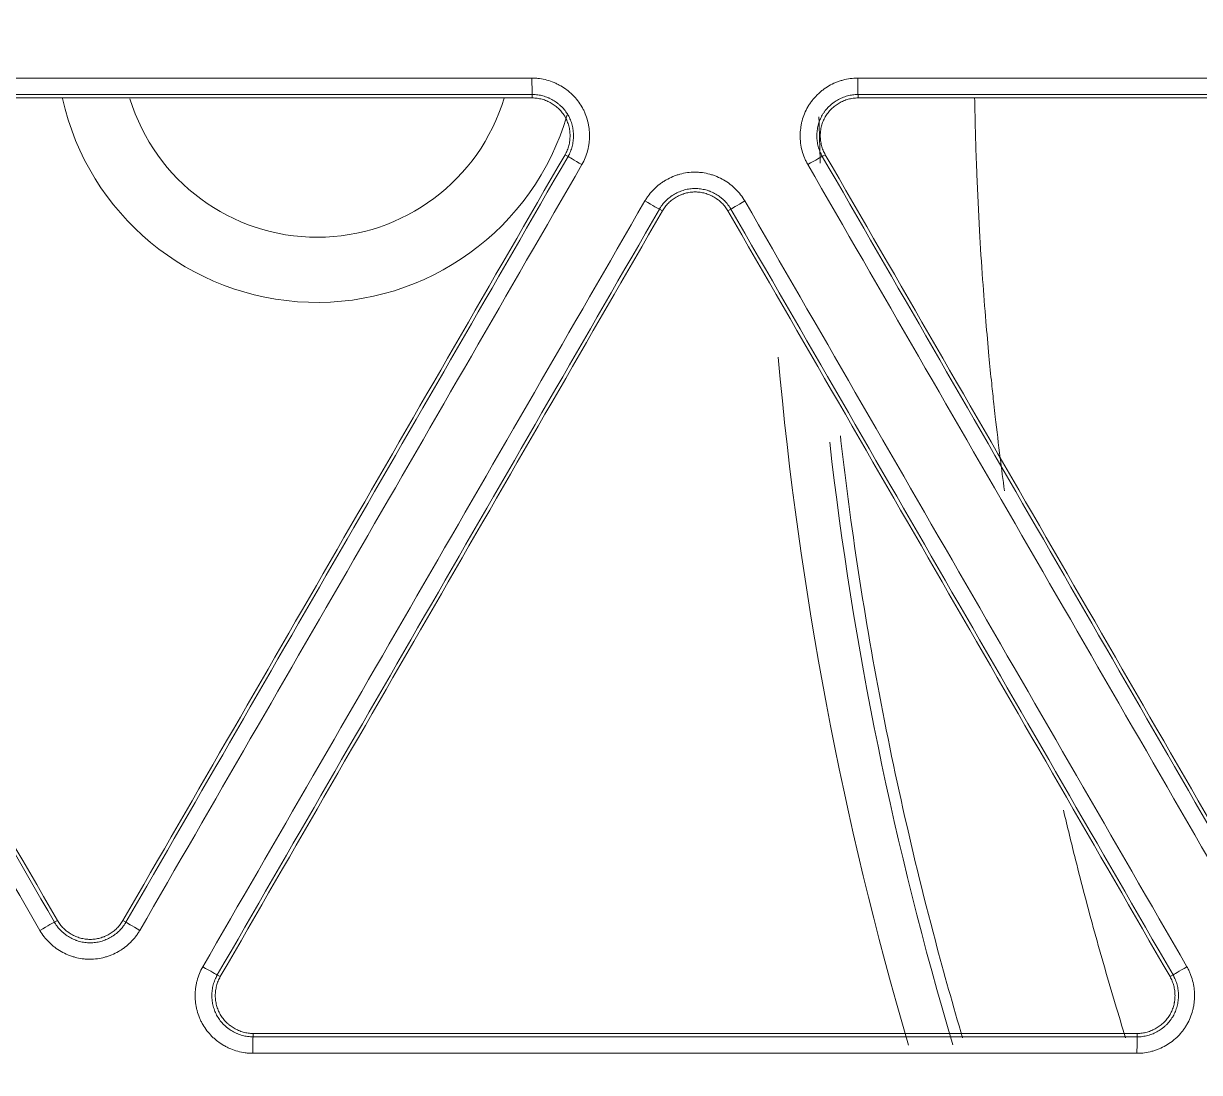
# Model space of a CAD drawing. Header units: inches. Extents: x 405346 to 489838, y -25612 to 14934.
# Drawn here: x 462670.31 to 462704.33, y 4291.61 to 4321.95 of the extents above; entities that cross this region are included whole.
import ezdxf

# ---------------------------------------------------------------- set-up
doc = ezdxf.new("R2010")
doc.units = ezdxf.units.IN
doc.header["$LTSCALE"] = 200
doc.header["$MEASUREMENT"] = 0
doc.layers.add('SS-EQ', color=2, linetype='Continuous', lineweight=20)

# ---------------------------------------------------------------- blocks, each defined once
blk = doc.blocks.new('4way무풍')
at = {"layer": 'SS-EQ'}
for p, q in [((-109.701, -1.626), (-109.701, -1.526)), ((-100.279, -1.526), (-100.279, -1.626)), ((-108.667, -3.317), (-108.754, -3.267)), ((-101.227, -3.267), (-101.313, -3.317)), ((-105.938, -4.893), (-106.024, -4.843)), ((-103.956, -4.843), (-104.043, -4.893)), ((-123.522, -25.465), (-123.436, -25.416)), ((-121.541, -25.416), (-121.454, -25.466)), ((-118.812, -26.991), (-118.725, -27.041)), ((-91.255, -27.041), (-91.168, -26.991)), ((-117.778, -28.683), (-117.778, -28.783)), ((-92.203, -28.783), (-92.203, -28.683))]:
    blk.add_line(p, q, dxfattribs=at)
for centre, radius, start, end in [((-115.929, 0), 7.54, 192.5662, 343.6987), ((-115.929, 0), 5.655, 196.9763, 343.2656), ((0, 0), 102.993, 185.08245, 196.36758), ((0, 0), 101.761, 186.53625, 196.56562)]:
    blk.add_arc(centre, radius, start, end, dxfattribs=at)
for centre, major_axis, ratio, start_param, end_param in [((-109.701, -1.052), (0, 0.474), 0.020356, 1.570923, 3.106698), ((-100.279, -1.052), (0, -0.474), 0.018355, 4.712513, 6.248273), ((-108.257, -3.554), (-0.41, 0.237), 0.010378, 0.034908, 1.553646), ((-101.723, -3.554), (0.41, 0.237), 0.008957, 0.034908, 1.587165), ((-106.434, -4.606), (-0.41, 0.237), 0.010293, 1.554051, 3.106684), ((-103.546, -4.606), (0.41, 0.237), 0.009042, 1.587555, 3.106685), ((-123.933, -25.702), (0.41, 0.237), 0.00928, 0.034908, 1.592299), ((-121.044, -25.702), (-0.41, 0.237), 0.013719, 0.03491, 1.552603), ((-119.222, -26.754), (0.41, -0.237), 0.013637, 4.694647, 6.248275), ((-90.758, -26.754), (0.41, 0.237), 0.005043, 1.586539, 3.106686), ((-117.777, -29.256), (0, 0.474), 0.021805, 0.034871, 1.57405), ((-92.203, -29.256), (0, 0.474), 0.016394, 0.034867, 1.574608)]:
    blk.add_ellipse(centre, major_axis=major_axis, ratio=ratio, start_param=start_param, end_param=end_param, dxfattribs=at)
for points, knots in [([(-346.359, 0), (-346.359, 27.812), (-346.359, 55.623), (-346.359, 97.341), (-346.359, 111.247), (-346.359, 139.059), (-346.359, 152.964), (-346.359, 180.776), (-346.359, 194.682), (-346.359, 222.494), (-346.359, 236.4), (-346.358, 257.259), (-346.358, 264.212), (-346.359, 272.903), (-346.359, 274.641), (-346.359, 277.248), (-346.359, 278.117), (-346.358, 279.856), (-346.358, 280.725), (-346.358, 282.028), (-346.358, 282.463), (-346.358, 283.332), (-346.359, 283.767), (-346.359, 284.419), (-346.359, 284.636), (-346.359, 285.07), (-346.358, 285.288), (-346.355, 285.722), (-346.353, 285.939), (-346.345, 286.374), (-346.34, 286.591), (-346.322, 287.243), (-346.305, 287.677), (-346.262, 288.546), (-346.235, 288.98), (-346.174, 289.848), (-346.138, 290.283), (-346.078, 290.934), (-346.057, 291.151), (-346.012, 291.584), (-345.894, 292.666), (-345.748, 293.74), (-345.479, 295.449), (-345.327, 296.299), (-344.817, 298.834), (-344.407, 300.504), (-343.687, 302.982), (-343.172, 304.624), (-342.294, 307.059), (-341.638, 308.662), (-341.119, 309.858), (-340.941, 310.255), (-340.713, 310.75), (-340.668, 310.849), (-340.576, 311.047), (-340.437, 311.342), (-339.919, 312.422), (-339.029, 314.158), (-338.177, 315.659), (-336.854, 317.88), (-335.912, 319.32), (-334.41, 321.417), (-333.378, 322.795), (-331.741, 324.8), (-330.589, 326.095), (-329.702, 327.05), (-329.403, 327.366), (-329.023, 327.757), (-328.947, 327.835), (-328.795, 327.991), (-328.566, 328.224), (-327.719, 329.07), (-326.303, 330.411), (-324.35, 332.11), (-322.332, 333.721), (-320.944, 334.737), (-319.535, 335.723), (-318.819, 336.202), (-317.367, 337.129), (-315.893, 338.027), (-314.376, 338.866), (-313.222, 339.472), (-312.835, 339.671), (-312.249, 339.962), (-312.054, 340.059), (-311.662, 340.249), (-309.896, 341.094), (-308.103, 341.848), (-305.68, 342.749), (-304.055, 343.315), (-302.408, 343.812), (-299.923, 344.505), (-298.245, 344.898), (-295.697, 345.381), (-294.842, 345.525), (-293.766, 345.682), (-293.551, 345.712), (-293.119, 345.77), (-292.903, 345.798), (-292.254, 345.879), (-291.821, 345.928), (-290.523, 346.062), (-289.657, 346.132), (-288.357, 346.21), (-287.924, 346.231), (-287.057, 346.265), (-286.624, 346.277), (-285.974, 346.288), (-285.757, 346.29), (-285.323, 346.293), (-285.107, 346.293), (-284.673, 346.294), (-284.456, 346.293), (-284.023, 346.293), (-283.806, 346.293), (-283.155, 346.292), (-282.722, 346.292), (-281.855, 346.292), (-281.421, 346.292), (-280.12, 346.293), (-279.253, 346.293), (-277.519, 346.294), (-276.652, 346.294), (-274.05, 346.294), (-272.316, 346.294), (-267.113, 346.293), (-263.645, 346.293), (-256.707, 346.293), (-253.239, 346.293), (-242.833, 346.293), (-235.896, 346.294), (-222.022, 346.294), (-215.084, 346.294), (-194.273, 346.294), (-180.398, 346.294), (-152.65, 346.294), (-138.775, 346.294), (-111.027, 346.294), (-97.152, 346.294), (-69.403, 346.294), (-55.529, 346.294), (-34.718, 346.294), (-27.78, 346.294), (-13.906, 346.294), (-6.969, 346.294), (-0.032, 346.294)], [0, 0, 0, 0, 0.125, 0.125, 0.1875, 0.1875, 0.25, 0.25, 0.3125, 0.3125, 0.375, 0.375, 0.40625, 0.40625, 0.414063, 0.414063, 0.417969, 0.417969, 0.421875, 0.421875, 0.423828, 0.423828, 0.425781, 0.425781, 0.426758, 0.426758, 0.427734, 0.427734, 0.428711, 0.428711, 0.429688, 0.429688, 0.431641, 0.431641, 0.433594, 0.433594, 0.435547, 0.435547, 0.436523, 0.436523, 0.4375, 0.441406, 0.441406, 0.445313, 0.445313, 0.453125, 0.453125, 0.457031, 0.460938, 0.464844, 0.464844, 0.466797, 0.466797, 0.467285, 0.467285, 0.467773, 0.46875, 0.472656, 0.476563, 0.476563, 0.484375, 0.484375, 0.488281, 0.492188, 0.496094, 0.496094, 0.498047, 0.498047, 0.498535, 0.498535, 0.499023, 0.5, 0.503906, 0.507813, 0.511719, 0.515625, 0.515625, 0.519531, 0.519531, 0.523438, 0.527344, 0.527344, 0.529297, 0.529297, 0.530273, 0.530273, 0.53125, 0.539063, 0.539063, 0.542969, 0.546875, 0.546875, 0.554688, 0.554688, 0.558594, 0.558594, 0.55957, 0.55957, 0.560547, 0.560547, 0.5625, 0.5625, 0.566406, 0.566406, 0.568359, 0.568359, 0.570313, 0.570313, 0.571289, 0.571289, 0.572266, 0.572266, 0.573242, 0.573242, 0.574219, 0.574219, 0.576172, 0.576172, 0.578125, 0.578125, 0.582031, 0.582031, 0.585938, 0.585938, 0.59375, 0.59375, 0.609375, 0.609375, 0.625, 0.625, 0.65625, 0.65625, 0.6875, 0.6875, 0.75, 0.75, 0.8125, 0.8125, 0.875, 0.875, 0.9375, 0.9375, 0.96875, 0.96875, 1, 1, 1, 1]), ([(-0.032, 345.099), (-6.961, 345.099), (-13.891, 345.099), (-27.749, 345.099), (-34.679, 345.098), (-55.467, 345.098), (-69.326, 345.098), (-97.044, 345.097), (-110.903, 345.097), (-138.621, 345.096), (-152.479, 345.095), (-180.197, 345.093), (-194.056, 345.092), (-214.845, 345.089), (-221.774, 345.088), (-235.633, 345.086), (-242.562, 345.085), (-256.421, 345.082), (-263.351, 345.08), (-272.012, 345.079), (-273.745, 345.079), (-276.343, 345.078), (-277.21, 345.078), (-278.942, 345.077), (-279.808, 345.077), (-281.107, 345.076), (-281.54, 345.076), (-282.407, 345.076), (-282.84, 345.076), (-283.706, 345.075), (-284.139, 345.075), (-284.789, 345.074), (-285.005, 345.073), (-285.438, 345.071), (-285.655, 345.069), (-286.304, 345.059), (-286.737, 345.048), (-287.602, 345.017), (-288.034, 344.996), (-289.33, 344.921), (-290.194, 344.852), (-291.488, 344.721), (-291.92, 344.673), (-292.566, 344.593), (-292.782, 344.565), (-293.212, 344.507), (-294.286, 344.357), (-295.351, 344.179), (-297.891, 343.698), (-299.563, 343.307), (-302.038, 342.614), (-303.678, 342.117), (-305.297, 341.55), (-307.709, 340.648), (-309.296, 339.975), (-311.056, 339.137), (-311.349, 338.996), (-311.641, 338.852), (-311.836, 338.756), (-311.933, 338.707), (-312.418, 338.463), (-312.803, 338.264), (-313.95, 337.656), (-314.704, 337.235), (-316.19, 336.364), (-316.921, 335.913), (-318.363, 334.982), (-319.073, 334.501), (-320.472, 333.511), (-321.848, 332.49), (-323.849, 330.871), (-325.784, 329.163), (-327.03, 327.964), (-327.795, 327.195), (-327.947, 327.04), (-328.25, 326.729), (-328.401, 326.572), (-328.849, 326.101), (-329.144, 325.784), (-330.019, 324.826), (-331.153, 323.527), (-332.763, 321.515), (-333.776, 320.132), (-334.759, 318.728), (-335.235, 318.015), (-336.157, 316.57), (-336.603, 315.837), (-337.465, 314.349), (-338.296, 312.841), (-339.065, 311.29), (-339.481, 310.406), (-339.527, 310.307), (-339.618, 310.11), (-339.754, 309.814), (-340.065, 309.122), (-340.322, 308.526), (-340.821, 307.33), (-341.451, 305.726), (-342.288, 303.29), (-342.776, 301.647), (-343.454, 299.168), (-343.836, 297.496), (-344.302, 294.959), (-344.439, 294.108), (-344.619, 292.825), (-344.701, 292.181), (-344.786, 291.427), (-344.82, 291.103), (-344.842, 290.887), (-344.852, 290.779), (-344.946, 289.806), (-345.01, 288.941), (-345.078, 287.644), (-345.096, 287.211), (-345.116, 286.563), (-345.122, 286.346), (-345.13, 285.914), (-345.133, 285.698), (-345.138, 285.265), (-345.139, 285.049), (-345.14, 284.616), (-345.14, 284.4), (-345.141, 283.751), (-345.141, 283.319), (-345.141, 282.67), (-345.141, 282.453), (-345.141, 282.021), (-345.141, 281.805), (-345.142, 281.156), (-345.142, 280.723), (-345.142, 279.426), (-345.143, 278.561), (-345.144, 276.83), (-345.144, 275.965), (-345.145, 273.37), (-345.145, 271.64), (-345.146, 262.989), (-345.147, 256.068), (-345.152, 235.306), (-345.154, 221.464), (-345.157, 193.781), (-345.158, 179.94), (-345.16, 152.257), (-345.161, 138.415), (-345.162, 110.732), (-345.163, 69.207), (-345.164, 27.683), (-345.164, 0)], [0, 0, 0, 0, 0.03125, 0.03125, 0.0625, 0.0625, 0.125, 0.125, 0.1875, 0.1875, 0.25, 0.25, 0.3125, 0.3125, 0.34375, 0.34375, 0.375, 0.375, 0.40625, 0.40625, 0.414063, 0.414063, 0.417969, 0.417969, 0.421875, 0.421875, 0.423828, 0.423828, 0.425781, 0.425781, 0.427734, 0.427734, 0.428711, 0.428711, 0.429688, 0.429688, 0.431641, 0.431641, 0.433594, 0.433594, 0.4375, 0.4375, 0.439453, 0.439453, 0.44043, 0.44043, 0.441406, 0.445313, 0.445313, 0.453125, 0.453125, 0.457031, 0.460938, 0.460938, 0.46875, 0.46875, 0.469727, 0.470215, 0.470215, 0.470703, 0.470703, 0.472656, 0.472656, 0.476563, 0.476563, 0.480469, 0.480469, 0.484375, 0.484375, 0.488281, 0.492188, 0.496094, 0.5, 0.5, 0.500977, 0.500977, 0.501953, 0.501953, 0.503906, 0.503906, 0.507813, 0.511719, 0.515625, 0.515625, 0.519531, 0.519531, 0.523438, 0.523438, 0.527344, 0.53125, 0.53125, 0.531738, 0.531738, 0.532227, 0.533203, 0.535156, 0.535156, 0.539063, 0.542969, 0.546875, 0.546875, 0.554688, 0.554688, 0.558594, 0.558594, 0.560547, 0.561523, 0.562012, 0.562012, 0.5625, 0.5625, 0.566406, 0.566406, 0.568359, 0.568359, 0.569336, 0.569336, 0.570313, 0.570313, 0.571289, 0.571289, 0.572266, 0.572266, 0.574219, 0.574219, 0.575195, 0.575195, 0.576172, 0.576172, 0.578125, 0.578125, 0.582031, 0.582031, 0.585938, 0.585938, 0.59375, 0.59375, 0.625, 0.625, 0.6875, 0.6875, 0.75, 0.75, 0.8125, 0.8125, 0.875, 1, 1, 1, 1]), ([(-0.032, -346.294), (-6.969, -346.294), (-13.906, -346.294), (-27.78, -346.294), (-34.717, -346.294), (-55.528, -346.294), (-69.403, -346.294), (-97.151, -346.294), (-111.025, -346.294), (-138.774, -346.294), (-152.648, -346.294), (-180.396, -346.294), (-194.27, -346.294), (-215.082, -346.294), (-222.019, -346.294), (-235.893, -346.294), (-242.83, -346.294), (-253.236, -346.294), (-256.704, -346.293), (-263.641, -346.293), (-267.11, -346.294), (-272.313, -346.294), (-274.047, -346.294), (-276.648, -346.294), (-277.515, -346.294), (-279.25, -346.294), (-280.117, -346.293), (-281.418, -346.293), (-281.851, -346.293), (-282.718, -346.293), (-283.152, -346.293), (-283.802, -346.293), (-284.019, -346.294), (-284.453, -346.294), (-284.669, -346.294), (-285.103, -346.294), (-285.32, -346.293), (-285.753, -346.291), (-285.97, -346.288), (-286.62, -346.277), (-287.053, -346.265), (-287.92, -346.232), (-288.353, -346.21), (-289.653, -346.133), (-290.519, -346.062), (-291.817, -345.929), (-292.25, -345.88), (-292.899, -345.799), (-293.116, -345.771), (-293.548, -345.713), (-294.627, -345.561), (-295.697, -345.382), (-298.249, -344.898), (-299.929, -344.504), (-302.417, -343.81), (-304.065, -343.313), (-305.692, -342.746), (-308.116, -341.843), (-309.711, -341.172), (-311.481, -340.336), (-311.677, -340.242), (-312.069, -340.051), (-312.265, -339.955), (-312.85, -339.663), (-313.238, -339.464), (-314.393, -338.857), (-315.91, -338.018), (-317.384, -337.119), (-318.837, -336.19), (-319.553, -335.711), (-320.962, -334.724), (-322.351, -333.708), (-324.369, -332.095), (-326.323, -330.394), (-327.582, -329.2), (-328.355, -328.435), (-328.586, -328.204), (-328.815, -327.971), (-328.968, -327.815), (-329.044, -327.737), (-329.423, -327.345), (-329.723, -327.029), (-330.61, -326.073), (-331.762, -324.777), (-333.398, -322.77), (-334.43, -321.391), (-335.932, -319.291), (-336.873, -317.851), (-338.196, -315.627), (-339.047, -314.124), (-339.838, -312.58), (-340.313, -311.601), (-340.454, -311.306), (-340.593, -311.01), (-340.685, -310.813), (-340.731, -310.713), (-340.958, -310.218), (-341.135, -309.821), (-341.654, -308.624), (-342.309, -307.019), (-343.186, -304.583), (-343.7, -302.939), (-344.419, -300.46), (-344.828, -298.788), (-345.336, -296.251), (-345.487, -295.401), (-345.755, -293.691), (-345.871, -292.831), (-345.994, -291.749), (-346.017, -291.533), (-346.062, -291.099), (-346.083, -290.882), (-346.143, -290.23), (-346.178, -289.796), (-346.239, -288.927), (-346.265, -288.493), (-346.307, -287.624), (-346.324, -287.19), (-346.342, -286.538), (-346.347, -286.321), (-346.354, -285.886), (-346.356, -285.669), (-346.359, -285.235), (-346.359, -285.017), (-346.359, -284.583), (-346.359, -284.366), (-346.358, -283.714), (-346.358, -283.28), (-346.358, -282.411), (-346.358, -281.976), (-346.358, -280.673), (-346.358, -279.804), (-346.359, -278.066), (-346.359, -277.197), (-346.359, -274.59), (-346.359, -272.852), (-346.358, -264.163), (-346.358, -257.211), (-346.359, -236.356), (-346.359, -222.453), (-346.359, -194.646), (-346.359, -180.743), (-346.359, -152.936), (-346.359, -139.033), (-346.359, -111.226), (-346.359, -69.517), (-346.359, -27.807), (-346.359, 0)], [0, 0, 0, 0, 0.03125, 0.03125, 0.0625, 0.0625, 0.125, 0.125, 0.1875, 0.1875, 0.25, 0.25, 0.3125, 0.3125, 0.34375, 0.34375, 0.375, 0.375, 0.390625, 0.390625, 0.40625, 0.40625, 0.414063, 0.414063, 0.417969, 0.417969, 0.421875, 0.421875, 0.423828, 0.423828, 0.425781, 0.425781, 0.426758, 0.426758, 0.427734, 0.427734, 0.428711, 0.428711, 0.429688, 0.429688, 0.431641, 0.431641, 0.433594, 0.433594, 0.4375, 0.4375, 0.439453, 0.439453, 0.44043, 0.44043, 0.441406, 0.445313, 0.445313, 0.453125, 0.453125, 0.457031, 0.460938, 0.460938, 0.46875, 0.46875, 0.469727, 0.469727, 0.470703, 0.470703, 0.472656, 0.472656, 0.476563, 0.480469, 0.480469, 0.484375, 0.484375, 0.488281, 0.492188, 0.496094, 0.5, 0.5, 0.500977, 0.501465, 0.501465, 0.501953, 0.501953, 0.503906, 0.503906, 0.507813, 0.511719, 0.515625, 0.515625, 0.523438, 0.523438, 0.527344, 0.53125, 0.53125, 0.532227, 0.532715, 0.532715, 0.533203, 0.533203, 0.535156, 0.535156, 0.539063, 0.542969, 0.546875, 0.546875, 0.554688, 0.554688, 0.558594, 0.558594, 0.5625, 0.5625, 0.563477, 0.563477, 0.564453, 0.564453, 0.566406, 0.566406, 0.568359, 0.568359, 0.570313, 0.570313, 0.571289, 0.571289, 0.572266, 0.572266, 0.573242, 0.573242, 0.574219, 0.574219, 0.576172, 0.576172, 0.578125, 0.578125, 0.582031, 0.582031, 0.585938, 0.585938, 0.59375, 0.59375, 0.625, 0.625, 0.6875, 0.6875, 0.75, 0.75, 0.8125, 0.8125, 0.875, 1, 1, 1, 1]), ([(-345.164, 0), (-345.164, -27.72), (-345.163, -69.3), (-345.162, -110.879), (-345.161, -138.599), (-345.16, -152.459), (-345.158, -180.179), (-345.157, -194.038), (-345.154, -221.758), (-345.152, -235.618), (-345.147, -256.408), (-345.146, -263.338), (-345.145, -272), (-345.144, -273.733), (-345.144, -276.331), (-345.144, -277.198), (-345.143, -278.93), (-345.142, -279.796), (-345.142, -281.096), (-345.141, -281.529), (-345.141, -282.395), (-345.141, -282.828), (-345.141, -283.694), (-345.141, -284.128), (-345.14, -284.777), (-345.139, -284.994), (-345.136, -285.427), (-345.134, -285.643), (-345.124, -286.293), (-345.113, -286.726), (-345.08, -287.592), (-345.06, -288.025), (-345.009, -288.891), (-344.978, -289.324), (-344.926, -289.973), (-344.898, -290.298), (-344.868, -290.623), (-344.847, -290.839), (-344.836, -290.947), (-344.736, -291.92), (-344.629, -292.78), (-344.379, -294.49), (-344.236, -295.341), (-343.754, -297.876), (-343.361, -299.547), (-342.665, -302.025), (-342.166, -303.667), (-341.312, -306.101), (-340.67, -307.704), (-340.162, -308.899), (-339.901, -309.494), (-339.629, -310.087), (-339.446, -310.481), (-339.353, -310.678), (-338.885, -311.657), (-338.495, -312.43), (-337.684, -313.955), (-337.263, -314.706), (-336.391, -316.189), (-335.94, -316.919), (-335.007, -318.36), (-334.525, -319.069), (-333.532, -320.468), (-332.508, -321.846), (-330.881, -323.85), (-329.735, -325.144), (-328.853, -326.098), (-328.555, -326.413), (-328.177, -326.804), (-328.101, -326.882), (-327.949, -327.038), (-327.721, -327.27), (-327.491, -327.501), (-326.721, -328.264), (-325.466, -329.454), (-323.518, -331.15), (-321.504, -332.756), (-320.119, -333.767), (-318.711, -334.749), (-317.997, -335.224), (-316.546, -336.146), (-315.81, -336.593), (-314.315, -337.455), (-313.557, -337.871), (-312.595, -338.371), (-312.305, -338.52), (-312.014, -338.667), (-311.819, -338.764), (-311.722, -338.813), (-311.235, -339.053), (-310.844, -339.241), (-309.666, -339.791), (-308.875, -340.139), (-307.283, -340.8), (-305.68, -341.425), (-303.244, -342.258), (-301.598, -342.743), (-299.114, -343.417), (-297.436, -343.797), (-294.888, -344.259), (-294.033, -344.395), (-292.957, -344.543), (-292.742, -344.571), (-292.31, -344.625), (-291.663, -344.704), (-291.015, -344.771), (-289.72, -344.892), (-288.856, -344.954), (-287.56, -345.019), (-287.128, -345.036), (-286.48, -345.054), (-286.264, -345.059), (-285.831, -345.067), (-285.615, -345.069), (-285.183, -345.073), (-284.967, -345.074), (-284.534, -345.075), (-284.318, -345.075), (-283.67, -345.076), (-283.237, -345.076), (-282.589, -345.076), (-282.373, -345.076), (-281.94, -345.076), (-281.724, -345.076), (-281.075, -345.076), (-280.643, -345.077), (-279.346, -345.077), (-278.481, -345.078), (-276.752, -345.079), (-275.887, -345.079), (-273.293, -345.079), (-271.563, -345.08), (-262.916, -345.081), (-255.998, -345.082), (-242.162, -345.085), (-235.244, -345.086), (-221.408, -345.089), (-214.49, -345.09), (-193.736, -345.092), (-179.9, -345.094), (-152.228, -345.096), (-138.392, -345.096), (-110.72, -345.097), (-96.884, -345.098), (-69.212, -345.098), (-55.376, -345.099), (-34.622, -345.099), (-27.704, -345.099), (-13.868, -345.099), (-6.95, -345.099), (-0.032, -345.099)], [0, 0, 0, 0, 0.125, 0.1875, 0.1875, 0.25, 0.25, 0.3125, 0.3125, 0.375, 0.375, 0.40625, 0.40625, 0.414063, 0.414063, 0.417969, 0.417969, 0.421875, 0.421875, 0.423828, 0.423828, 0.425781, 0.425781, 0.427734, 0.427734, 0.428711, 0.428711, 0.429688, 0.429688, 0.431641, 0.431641, 0.433594, 0.433594, 0.435547, 0.435547, 0.436523, 0.437012, 0.437012, 0.4375, 0.4375, 0.441406, 0.441406, 0.445313, 0.445313, 0.453125, 0.453125, 0.457031, 0.460938, 0.464844, 0.464844, 0.466797, 0.467773, 0.467773, 0.46875, 0.46875, 0.472656, 0.472656, 0.476563, 0.476563, 0.480469, 0.480469, 0.484375, 0.484375, 0.488281, 0.492188, 0.496094, 0.496094, 0.498047, 0.498047, 0.498535, 0.498535, 0.499023, 0.5, 0.5, 0.503906, 0.507813, 0.511719, 0.515625, 0.515625, 0.519531, 0.519531, 0.523438, 0.523438, 0.527344, 0.527344, 0.52832, 0.528809, 0.528809, 0.529297, 0.529297, 0.53125, 0.53125, 0.535156, 0.535156, 0.539063, 0.542969, 0.546875, 0.546875, 0.554688, 0.554688, 0.558594, 0.558594, 0.55957, 0.55957, 0.560547, 0.5625, 0.5625, 0.566406, 0.566406, 0.568359, 0.568359, 0.569336, 0.569336, 0.570313, 0.570313, 0.571289, 0.571289, 0.572266, 0.572266, 0.574219, 0.574219, 0.575195, 0.575195, 0.576172, 0.576172, 0.578125, 0.578125, 0.582031, 0.582031, 0.585938, 0.585938, 0.59375, 0.59375, 0.625, 0.625, 0.65625, 0.65625, 0.6875, 0.6875, 0.75, 0.75, 0.8125, 0.8125, 0.875, 0.875, 0.9375, 0.9375, 0.96875, 0.96875, 1, 1, 1, 1]), ([(-135.288, -1.052), (-131.025, -1.052), (-126.763, -1.052), (-120.368, -1.052), (-117.171, -1.052), (-113.441, -1.052), (-111.842, -1.052), (-110.776, -1.052), (-110.243, -1.053), (-109.71, -1.052)], [0, 0, 0, 0, 0.5, 0.5, 0.75, 0.875, 0.9375, 0.9375, 1, 1, 1, 1]), ([(-109.71, -1.052), (-109.674, -1.052), (-109.637, -1.054), (-109.564, -1.059), (-109.527, -1.062), (-109.419, -1.077), (-109.278, -1.106), (-109.14, -1.153), (-109.056, -1.189), (-109.039, -1.196), (-109.006, -1.211), (-108.956, -1.235), (-108.908, -1.261), (-108.814, -1.315), (-108.754, -1.355), (-108.667, -1.421), (-108.639, -1.444), (-108.598, -1.48), (-108.584, -1.493), (-108.557, -1.517), (-108.544, -1.53), (-108.479, -1.594), (-108.383, -1.703), (-108.302, -1.823), (-108.248, -1.918), (-108.23, -1.951), (-108.198, -2.016), (-108.183, -2.049), (-108.142, -2.15), (-108.119, -2.219), (-108.091, -2.324), (-108.083, -2.359), (-108.073, -2.413), (-108.07, -2.431), (-108.064, -2.467), (-108.061, -2.485), (-108.049, -2.576), (-108.04, -2.721), (-108.049, -2.865), (-108.061, -2.956), (-108.064, -2.974), (-108.07, -3.01), (-108.073, -3.028), (-108.083, -3.082), (-108.091, -3.117), (-108.119, -3.223), (-108.142, -3.291), (-108.197, -3.425), (-108.229, -3.491), (-108.266, -3.554)], [0, 0, 0, 0, 0.03125, 0.03125, 0.0625, 0.0625, 0.125, 0.1875, 0.1875, 0.203125, 0.203125, 0.21875, 0.25, 0.25, 0.3125, 0.3125, 0.34375, 0.34375, 0.359375, 0.359375, 0.375, 0.375, 0.4375, 0.5, 0.5, 0.53125, 0.53125, 0.5625, 0.5625, 0.625, 0.625, 0.65625, 0.65625, 0.671875, 0.671875, 0.6875, 0.6875, 0.75, 0.8125, 0.8125, 0.828125, 0.828125, 0.84375, 0.84375, 0.875, 0.875, 0.9375, 0.9375, 1, 1, 1, 1]), ([(-101.732, -3.554), (-101.75, -3.522), (-101.768, -3.49), (-101.8, -3.424), (-101.815, -3.391), (-101.856, -3.29), (-101.902, -3.153), (-101.93, -3.01), (-101.941, -2.919), (-101.943, -2.901), (-101.947, -2.865), (-101.951, -2.81), (-101.953, -2.755), (-101.953, -2.647), (-101.948, -2.574), (-101.934, -2.466), (-101.928, -2.43), (-101.918, -2.377), (-101.914, -2.359), (-101.906, -2.323), (-101.902, -2.305), (-101.878, -2.217), (-101.832, -2.08), (-101.768, -1.949), (-101.714, -1.854), (-101.694, -1.823), (-101.653, -1.763), (-101.632, -1.733), (-101.566, -1.647), (-101.518, -1.593), (-101.441, -1.516), (-101.401, -1.479), (-101.359, -1.444), (-101.33, -1.421), (-101.316, -1.41), (-101.243, -1.354), (-101.122, -1.274), (-100.992, -1.209), (-100.908, -1.174), (-100.891, -1.167), (-100.857, -1.154), (-100.84, -1.148), (-100.788, -1.13), (-100.753, -1.12), (-100.648, -1.091), (-100.577, -1.077), (-100.434, -1.057), (-100.361, -1.052), (-100.288, -1.052)], [0, 0, 0, 0, 0.03125, 0.03125, 0.0625, 0.0625, 0.125, 0.1875, 0.1875, 0.203125, 0.203125, 0.21875, 0.25, 0.25, 0.3125, 0.3125, 0.34375, 0.34375, 0.359375, 0.359375, 0.375, 0.375, 0.4375, 0.5, 0.5, 0.53125, 0.53125, 0.5625, 0.5625, 0.625, 0.625, 0.65625, 0.671875, 0.671875, 0.6875, 0.6875, 0.75, 0.8125, 0.8125, 0.828125, 0.828125, 0.84375, 0.84375, 0.875, 0.875, 0.9375, 0.9375, 1, 1, 1, 1]), ([(-109.701, -1.526), (-110.234, -1.526), (-110.767, -1.526), (-111.833, -1.526), (-113.431, -1.526), (-117.161, -1.526), (-120.358, -1.526), (-126.751, -1.526), (-131.014, -1.526), (-135.276, -1.526)], [0, 0, 0, 0, 0.0625, 0.0625, 0.125, 0.25, 0.5, 0.5, 1, 1, 1, 1]), ([(-109.701, -1.626), (-110.234, -1.626), (-110.767, -1.626), (-111.833, -1.626), (-113.431, -1.626), (-117.161, -1.626), (-120.358, -1.626), (-126.752, -1.626), (-131.014, -1.626), (-135.276, -1.626)], [0, 0, 0, 0, 0.0625, 0.0625, 0.125, 0.25, 0.5, 0.5, 1, 1, 1, 1]), ([(-108.667, -3.317), (-108.665, -3.315), (-108.663, -3.312), (-108.66, -3.306), (-108.655, -3.297), (-108.644, -3.277), (-108.624, -3.237), (-108.608, -3.201), (-108.578, -3.129), (-108.562, -3.08), (-108.542, -3.004), (-108.536, -2.979), (-108.526, -2.927), (-108.522, -2.902), (-108.512, -2.824), (-108.506, -2.72), (-108.512, -2.617), (-108.52, -2.552), (-108.522, -2.539), (-108.527, -2.513), (-108.533, -2.474), (-108.542, -2.436), (-108.562, -2.361), (-108.578, -2.312), (-108.608, -2.24), (-108.618, -2.216), (-108.641, -2.169), (-108.654, -2.146), (-108.693, -2.078), (-108.722, -2.035), (-108.785, -1.953), (-108.82, -1.914), (-108.876, -1.859), (-108.895, -1.841), (-108.934, -1.807), (-108.955, -1.79), (-109.017, -1.743), (-109.06, -1.714), (-109.127, -1.675), (-109.162, -1.657), (-109.197, -1.64), (-109.221, -1.629), (-109.233, -1.624), (-109.293, -1.599), (-109.392, -1.565), (-109.493, -1.544), (-109.57, -1.533), (-109.596, -1.53), (-109.636, -1.528), (-109.649, -1.527), (-109.668, -1.526), (-109.678, -1.526), (-109.688, -1.526), (-109.695, -1.526), (-109.698, -1.526), (-109.701, -1.526)], [0, 0, 0, 0, 0.003906, 0.003906, 0.007813, 0.015625, 0.03125, 0.0625, 0.0625, 0.125, 0.125, 0.15625, 0.15625, 0.1875, 0.1875, 0.25, 0.3125, 0.3125, 0.328125, 0.328125, 0.34375, 0.375, 0.375, 0.4375, 0.4375, 0.46875, 0.46875, 0.5, 0.5, 0.5625, 0.5625, 0.625, 0.625, 0.65625, 0.65625, 0.6875, 0.6875, 0.75, 0.75, 0.78125, 0.796875, 0.796875, 0.8125, 0.8125, 0.875, 0.9375, 0.9375, 0.96875, 0.96875, 0.984375, 0.984375, 0.992188, 0.996094, 0.996094, 1, 1, 1, 1]), ([(-109.701, -1.626), (-109.653, -1.626), (-109.558, -1.632), (-109.465, -1.652), (-109.396, -1.67), (-109.373, -1.678), (-109.328, -1.693), (-109.305, -1.702), (-109.239, -1.729), (-109.154, -1.772), (-109.075, -1.824), (-109.018, -1.868), (-108.999, -1.883), (-108.963, -1.914), (-108.945, -1.931), (-108.895, -1.981), (-108.863, -2.016), (-108.819, -2.072), (-108.798, -2.101), (-108.779, -2.131), (-108.766, -2.152), (-108.76, -2.162), (-108.73, -2.214), (-108.709, -2.257), (-108.673, -2.345), (-108.658, -2.39), (-108.64, -2.459), (-108.634, -2.483), (-108.625, -2.53), (-108.621, -2.553), (-108.612, -2.624), (-108.609, -2.672), (-108.609, -2.743), (-108.61, -2.767), (-108.613, -2.815), (-108.615, -2.839), (-108.624, -2.91), (-108.642, -3.004), (-108.672, -3.094), (-108.699, -3.16), (-108.709, -3.182), (-108.73, -3.225), (-108.741, -3.246), (-108.754, -3.267)], [0, 0, 0, 0, 0.0625, 0.125, 0.125, 0.15625, 0.15625, 0.1875, 0.1875, 0.25, 0.3125, 0.3125, 0.34375, 0.34375, 0.375, 0.375, 0.4375, 0.4375, 0.46875, 0.484375, 0.484375, 0.5, 0.5, 0.5625, 0.5625, 0.625, 0.625, 0.65625, 0.65625, 0.6875, 0.6875, 0.75, 0.75, 0.78125, 0.78125, 0.8125, 0.8125, 0.875, 0.9375, 0.9375, 0.96875, 0.96875, 1, 1, 1, 1]), ([(-100.279, -1.526), (-100.282, -1.526), (-100.286, -1.526), (-100.292, -1.526), (-100.302, -1.526), (-100.325, -1.527), (-100.371, -1.529), (-100.409, -1.533), (-100.486, -1.544), (-100.537, -1.554), (-100.612, -1.575), (-100.637, -1.582), (-100.687, -1.599), (-100.711, -1.609), (-100.783, -1.639), (-100.876, -1.685), (-100.963, -1.742), (-101.015, -1.782), (-101.025, -1.79), (-101.046, -1.807), (-101.076, -1.832), (-101.104, -1.859), (-101.159, -1.913), (-101.194, -1.952), (-101.242, -2.013), (-101.257, -2.034), (-101.286, -2.078), (-101.3, -2.1), (-101.339, -2.168), (-101.362, -2.215), (-101.401, -2.311), (-101.418, -2.36), (-101.437, -2.436), (-101.443, -2.461), (-101.453, -2.513), (-101.457, -2.538), (-101.467, -2.616), (-101.47, -2.667), (-101.471, -2.745), (-101.47, -2.771), (-101.467, -2.81), (-101.466, -2.823), (-101.464, -2.849), (-101.462, -2.862), (-101.454, -2.927), (-101.434, -3.029), (-101.402, -3.128), (-101.372, -3.2), (-101.362, -3.224), (-101.344, -3.259), (-101.338, -3.271), (-101.329, -3.288), (-101.325, -3.297), (-101.32, -3.306), (-101.316, -3.311), (-101.315, -3.314), (-101.313, -3.317)], [0, 0, 0, 0, 0.003906, 0.003906, 0.007812, 0.015625, 0.03125, 0.0625, 0.0625, 0.125, 0.125, 0.15625, 0.15625, 0.1875, 0.1875, 0.25, 0.3125, 0.3125, 0.328125, 0.328125, 0.34375, 0.375, 0.375, 0.4375, 0.4375, 0.46875, 0.46875, 0.5, 0.5, 0.5625, 0.5625, 0.625, 0.625, 0.65625, 0.65625, 0.6875, 0.6875, 0.75, 0.75, 0.78125, 0.78125, 0.796875, 0.796875, 0.8125, 0.8125, 0.875, 0.9375, 0.9375, 0.96875, 0.96875, 0.984375, 0.984375, 0.992188, 0.996094, 0.996094, 1, 1, 1, 1]), ([(-101.227, -3.267), (-101.251, -3.226), (-101.272, -3.183), (-101.308, -3.095), (-101.323, -3.05), (-101.341, -2.981), (-101.346, -2.957), (-101.355, -2.91), (-101.359, -2.886), (-101.368, -2.815), (-101.374, -2.72), (-101.368, -2.625), (-101.361, -2.566), (-101.359, -2.554), (-101.355, -2.53), (-101.349, -2.495), (-101.341, -2.46), (-101.323, -2.391), (-101.308, -2.346), (-101.281, -2.28), (-101.271, -2.258), (-101.25, -2.215), (-101.239, -2.194), (-101.203, -2.131), (-101.15, -2.053), (-101.087, -1.981), (-101.036, -1.931), (-101.018, -1.914), (-100.982, -1.883), (-100.963, -1.868), (-100.907, -1.825), (-100.867, -1.798), (-100.805, -1.763), (-100.784, -1.751), (-100.741, -1.73), (-100.72, -1.72), (-100.653, -1.692), (-100.563, -1.661), (-100.47, -1.642), (-100.376, -1.629), (-100.327, -1.626), (-100.279, -1.626)], [0, 0, 0, 0, 0.0625, 0.0625, 0.125, 0.125, 0.15625, 0.15625, 0.1875, 0.1875, 0.25, 0.3125, 0.3125, 0.328125, 0.328125, 0.34375, 0.375, 0.375, 0.4375, 0.4375, 0.46875, 0.46875, 0.5, 0.5, 0.5625, 0.625, 0.625, 0.65625, 0.65625, 0.6875, 0.6875, 0.75, 0.75, 0.78125, 0.78125, 0.8125, 0.8125, 0.875, 0.9375, 0.9375, 1, 1, 1, 1]), ([(-96.043, -12.989), (-96.086, -12.673), (-96.179, -11.961), (-96.28, -11.123), (-96.36, -10.406), (-96.421, -9.82), (-96.5, -9.026), (-96.589, -8.023), (-96.683, -6.813), (-96.773, -5.396), (-96.851, -3.776), (-96.889, -2.494), (-96.903, -1.753), (-96.906, -1.62)], [0, 0, 0, 0, 0.083841, 0.188778, 0.22195, 0.27358, 0.343597, 0.431901, 0.538363, 0.662819, 0.805071, 0.96488, 1, 1, 1, 1]), ([(-106.444, -4.606), (-106.425, -4.575), (-106.406, -4.543), (-106.365, -4.483), (-106.343, -4.453), (-106.277, -4.367), (-106.181, -4.258), (-106.071, -4.163), (-105.998, -4.108), (-105.983, -4.097), (-105.954, -4.075), (-105.909, -4.044), (-105.862, -4.016), (-105.768, -3.961), (-105.703, -3.929), (-105.603, -3.887), (-105.568, -3.874), (-105.517, -3.857), (-105.499, -3.851), (-105.464, -3.84), (-105.447, -3.835), (-105.359, -3.811), (-105.288, -3.797), (-105.144, -3.777), (-105.072, -3.772), (-104.962, -3.772), (-104.925, -3.774), (-104.853, -3.779), (-104.816, -3.782), (-104.709, -3.797), (-104.638, -3.811), (-104.533, -3.84), (-104.498, -3.851), (-104.447, -3.868), (-104.429, -3.875), (-104.395, -3.888), (-104.378, -3.894), (-104.294, -3.93), (-104.164, -3.994), (-104.043, -4.074), (-103.971, -4.13), (-103.956, -4.141), (-103.928, -4.164), (-103.914, -4.176), (-103.872, -4.212), (-103.846, -4.237), (-103.768, -4.314), (-103.72, -4.368), (-103.632, -4.482), (-103.591, -4.543), (-103.555, -4.606)], [0, 0, 0, 0, 0.03125, 0.03125, 0.0625, 0.0625, 0.125, 0.1875, 0.1875, 0.203125, 0.203125, 0.21875, 0.25, 0.25, 0.3125, 0.3125, 0.34375, 0.34375, 0.359375, 0.359375, 0.375, 0.375, 0.4375, 0.4375, 0.5, 0.5, 0.53125, 0.53125, 0.5625, 0.5625, 0.625, 0.625, 0.65625, 0.65625, 0.671875, 0.671875, 0.6875, 0.6875, 0.75, 0.8125, 0.8125, 0.828125, 0.828125, 0.84375, 0.84375, 0.875, 0.875, 0.9375, 0.9375, 1, 1, 1, 1]), ([(-103.956, -4.843), (-103.957, -4.84), (-103.959, -4.837), (-103.962, -4.831), (-103.967, -4.823), (-103.979, -4.803), (-104.004, -4.765), (-104.027, -4.734), (-104.075, -4.672), (-104.109, -4.633), (-104.164, -4.578), (-104.184, -4.561), (-104.223, -4.526), (-104.244, -4.51), (-104.306, -4.462), (-104.392, -4.405), (-104.485, -4.359), (-104.546, -4.334), (-104.558, -4.329), (-104.582, -4.319), (-104.619, -4.306), (-104.657, -4.294), (-104.732, -4.274), (-104.782, -4.264), (-104.859, -4.253), (-104.885, -4.25), (-104.937, -4.247), (-104.964, -4.246), (-105.042, -4.246), (-105.094, -4.249), (-105.197, -4.263), (-105.247, -4.274), (-105.323, -4.295), (-105.348, -4.302), (-105.397, -4.319), (-105.422, -4.329), (-105.494, -4.359), (-105.54, -4.382), (-105.608, -4.421), (-105.641, -4.441), (-105.673, -4.463), (-105.694, -4.479), (-105.705, -4.486), (-105.757, -4.526), (-105.836, -4.594), (-105.905, -4.672), (-105.952, -4.733), (-105.968, -4.754), (-105.99, -4.787), (-105.997, -4.798), (-106.007, -4.815), (-106.013, -4.823), (-106.018, -4.832), (-106.021, -4.837), (-106.023, -4.84), (-106.024, -4.843)], [0, 0, 0, 0, 0.003906, 0.003906, 0.007813, 0.015625, 0.03125, 0.0625, 0.0625, 0.125, 0.125, 0.15625, 0.15625, 0.1875, 0.1875, 0.25, 0.3125, 0.3125, 0.328125, 0.328125, 0.34375, 0.375, 0.375, 0.4375, 0.4375, 0.46875, 0.46875, 0.5, 0.5, 0.5625, 0.5625, 0.625, 0.625, 0.65625, 0.65625, 0.6875, 0.6875, 0.75, 0.75, 0.78125, 0.796875, 0.796875, 0.8125, 0.8125, 0.875, 0.9375, 0.9375, 0.96875, 0.96875, 0.984375, 0.984375, 0.992187, 0.996094, 0.996094, 1, 1, 1, 1]), ([(-105.938, -4.893), (-105.914, -4.851), (-105.887, -4.812), (-105.829, -4.737), (-105.797, -4.701), (-105.747, -4.651), (-105.729, -4.634), (-105.693, -4.603), (-105.674, -4.588), (-105.617, -4.544), (-105.538, -4.492), (-105.453, -4.449), (-105.397, -4.426), (-105.386, -4.422), (-105.364, -4.413), (-105.33, -4.401), (-105.296, -4.39), (-105.227, -4.372), (-105.181, -4.362), (-105.11, -4.352), (-105.086, -4.35), (-105.038, -4.347), (-105.014, -4.346), (-104.942, -4.346), (-104.847, -4.352), (-104.754, -4.371), (-104.685, -4.39), (-104.662, -4.397), (-104.617, -4.413), (-104.594, -4.421), (-104.528, -4.449), (-104.486, -4.47), (-104.424, -4.506), (-104.394, -4.524), (-104.364, -4.545), (-104.344, -4.559), (-104.335, -4.566), (-104.287, -4.602), (-104.215, -4.665), (-104.152, -4.736), (-104.094, -4.811), (-104.067, -4.851), (-104.043, -4.893)], [0, 0, 0, 0, 0.0625, 0.0625, 0.125, 0.125, 0.15625, 0.15625, 0.1875, 0.1875, 0.25, 0.3125, 0.3125, 0.328125, 0.328125, 0.34375, 0.375, 0.375, 0.4375, 0.4375, 0.46875, 0.46875, 0.5, 0.5, 0.5625, 0.625, 0.625, 0.65625, 0.65625, 0.6875, 0.6875, 0.75, 0.75, 0.78125, 0.796875, 0.796875, 0.8125, 0.8125, 0.875, 0.9375, 0.9375, 1, 1, 1, 1]), ([(-100.79, -11.395), (-100.698, -12.21), (-100.427, -14.373), (-99.871, -17.89), (-99.06, -21.951), (-98.173, -25.597), (-97.531, -27.881), (-97.254, -28.812)], [0, 0, 0, 0, 0.138258, 0.3675, 0.60018, 0.836192, 1, 1, 1, 1]), ([(-92.54, -28.81), (-92.642, -28.482), (-92.953, -27.463), (-93.446, -25.749), (-93.938, -23.882), (-94.224, -22.707), (-94.336, -22.23)], [0, 0, 0, 0, 0.151061, 0.468253, 0.784496, 1, 1, 1, 1]), ([(-123.522, -25.465), (-123.521, -25.468), (-123.519, -25.471), (-123.516, -25.477), (-123.511, -25.485), (-123.499, -25.505), (-123.474, -25.543), (-123.451, -25.575), (-123.404, -25.636), (-123.369, -25.675), (-123.314, -25.73), (-123.295, -25.748), (-123.255, -25.782), (-123.235, -25.799), (-123.172, -25.846), (-123.086, -25.903), (-122.993, -25.95), (-122.933, -25.975), (-122.92, -25.98), (-122.896, -25.989), (-122.859, -26.002), (-122.822, -26.014), (-122.747, -26.035), (-122.696, -26.045), (-122.619, -26.056), (-122.593, -26.058), (-122.541, -26.062), (-122.515, -26.063), (-122.436, -26.063), (-122.384, -26.059), (-122.282, -26.045), (-122.231, -26.035), (-122.155, -26.014), (-122.13, -26.006), (-122.081, -25.989), (-122.057, -25.98), (-121.985, -25.95), (-121.938, -25.927), (-121.871, -25.888), (-121.838, -25.867), (-121.805, -25.845), (-121.784, -25.83), (-121.773, -25.822), (-121.721, -25.783), (-121.643, -25.715), (-121.574, -25.637), (-121.526, -25.576), (-121.511, -25.554), (-121.488, -25.522), (-121.481, -25.511), (-121.471, -25.494), (-121.466, -25.486), (-121.461, -25.477), (-121.457, -25.471), (-121.456, -25.469), (-121.454, -25.466)], [0, 0, 0, 0, 0.003906, 0.003906, 0.007812, 0.015625, 0.03125, 0.0625, 0.0625, 0.125, 0.125, 0.15625, 0.15625, 0.1875, 0.1875, 0.25, 0.3125, 0.3125, 0.328125, 0.328125, 0.34375, 0.375, 0.375, 0.4375, 0.4375, 0.46875, 0.46875, 0.5, 0.5, 0.5625, 0.5625, 0.625, 0.625, 0.65625, 0.65625, 0.6875, 0.6875, 0.75, 0.75, 0.78125, 0.796875, 0.796875, 0.8125, 0.8125, 0.875, 0.9375, 0.9375, 0.96875, 0.96875, 0.984375, 0.984375, 0.992187, 0.996094, 0.996094, 1, 1, 1, 1]), ([(-121.541, -25.416), (-121.565, -25.457), (-121.592, -25.497), (-121.65, -25.572), (-121.681, -25.608), (-121.732, -25.658), (-121.75, -25.674), (-121.786, -25.706), (-121.805, -25.721), (-121.862, -25.764), (-121.941, -25.817), (-122.026, -25.859), (-122.082, -25.882), (-122.093, -25.887), (-122.115, -25.895), (-122.149, -25.908), (-122.183, -25.918), (-122.252, -25.937), (-122.298, -25.947), (-122.369, -25.956), (-122.393, -25.959), (-122.44, -25.962), (-122.465, -25.963), (-122.536, -25.963), (-122.631, -25.956), (-122.725, -25.937), (-122.794, -25.918), (-122.817, -25.911), (-122.862, -25.896), (-122.884, -25.887), (-122.95, -25.86), (-122.993, -25.839), (-123.055, -25.803), (-123.085, -25.784), (-123.115, -25.764), (-123.134, -25.75), (-123.144, -25.743), (-123.192, -25.706), (-123.264, -25.644), (-123.327, -25.573), (-123.385, -25.498), (-123.412, -25.457), (-123.436, -25.416)], [0, 0, 0, 0, 0.0625, 0.0625, 0.125, 0.125, 0.15625, 0.15625, 0.1875, 0.1875, 0.25, 0.3125, 0.3125, 0.328125, 0.328125, 0.34375, 0.375, 0.375, 0.4375, 0.4375, 0.46875, 0.46875, 0.5, 0.5, 0.5625, 0.625, 0.625, 0.65625, 0.65625, 0.6875, 0.6875, 0.75, 0.75, 0.78125, 0.796875, 0.796875, 0.8125, 0.8125, 0.875, 0.9375, 0.9375, 1, 1, 1, 1]), ([(-121.055, -25.704), (-121.073, -25.735), (-121.092, -25.767), (-121.133, -25.828), (-121.155, -25.857), (-121.221, -25.943), (-121.318, -26.052), (-121.427, -26.147), (-121.5, -26.202), (-121.515, -26.213), (-121.544, -26.235), (-121.59, -26.266), (-121.636, -26.294), (-121.73, -26.349), (-121.795, -26.381), (-121.896, -26.423), (-121.93, -26.436), (-121.981, -26.453), (-121.999, -26.459), (-122.034, -26.47), (-122.052, -26.475), (-122.139, -26.499), (-122.281, -26.528), (-122.426, -26.538), (-122.536, -26.538), (-122.573, -26.536), (-122.645, -26.531), (-122.682, -26.528), (-122.789, -26.513), (-122.86, -26.499), (-122.965, -26.47), (-123, -26.459), (-123.051, -26.442), (-123.069, -26.436), (-123.103, -26.423), (-123.12, -26.416), (-123.204, -26.381), (-123.334, -26.316), (-123.455, -26.236), (-123.528, -26.18), (-123.542, -26.169), (-123.57, -26.146), (-123.584, -26.134), (-123.626, -26.098), (-123.652, -26.073), (-123.73, -25.996), (-123.778, -25.942), (-123.866, -25.828), (-123.907, -25.767), (-123.944, -25.704)], [0, 0, 0, 0, 0.03125, 0.03125, 0.0625, 0.0625, 0.125, 0.1875, 0.1875, 0.203125, 0.203125, 0.21875, 0.25, 0.25, 0.3125, 0.3125, 0.34375, 0.34375, 0.359375, 0.359375, 0.375, 0.375, 0.4375, 0.5, 0.5, 0.53125, 0.53125, 0.5625, 0.5625, 0.625, 0.625, 0.65625, 0.65625, 0.671875, 0.671875, 0.6875, 0.6875, 0.75, 0.8125, 0.8125, 0.828125, 0.828125, 0.84375, 0.84375, 0.875, 0.875, 0.9375, 0.9375, 1, 1, 1, 1]), ([(-117.788, -29.258), (-117.824, -29.258), (-117.861, -29.256), (-117.934, -29.251), (-117.97, -29.248), (-118.079, -29.233), (-118.22, -29.204), (-118.358, -29.157), (-118.442, -29.122), (-118.459, -29.114), (-118.492, -29.099), (-118.542, -29.075), (-118.59, -29.05), (-118.684, -28.995), (-118.744, -28.955), (-118.831, -28.889), (-118.859, -28.866), (-118.9, -28.83), (-118.914, -28.818), (-118.941, -28.793), (-118.954, -28.78), (-119.019, -28.716), (-119.115, -28.607), (-119.196, -28.487), (-119.25, -28.392), (-119.268, -28.36), (-119.3, -28.294), (-119.315, -28.261), (-119.356, -28.16), (-119.379, -28.092), (-119.407, -27.987), (-119.415, -27.951), (-119.425, -27.897), (-119.428, -27.879), (-119.434, -27.843), (-119.437, -27.825), (-119.449, -27.734), (-119.458, -27.589), (-119.449, -27.445), (-119.437, -27.354), (-119.434, -27.336), (-119.429, -27.3), (-119.425, -27.282), (-119.415, -27.228), (-119.407, -27.193), (-119.379, -27.087), (-119.356, -27.019), (-119.301, -26.885), (-119.269, -26.819), (-119.232, -26.756)], [0, 0, 0, 0, 0.03125, 0.03125, 0.0625, 0.0625, 0.125, 0.1875, 0.1875, 0.203125, 0.203125, 0.21875, 0.25, 0.25, 0.3125, 0.3125, 0.34375, 0.34375, 0.359375, 0.359375, 0.375, 0.375, 0.4375, 0.5, 0.5, 0.53125, 0.53125, 0.5625, 0.5625, 0.625, 0.625, 0.65625, 0.65625, 0.671875, 0.671875, 0.6875, 0.6875, 0.75, 0.8125, 0.8125, 0.828125, 0.828125, 0.84375, 0.84375, 0.875, 0.875, 0.9375, 0.9375, 1, 1, 1, 1]), ([(-90.766, -26.756), (-90.747, -26.788), (-90.73, -26.82), (-90.698, -26.886), (-90.683, -26.92), (-90.642, -27.021), (-90.596, -27.158), (-90.568, -27.3), (-90.557, -27.391), (-90.555, -27.409), (-90.551, -27.446), (-90.547, -27.5), (-90.545, -27.555), (-90.545, -27.664), (-90.55, -27.736), (-90.564, -27.844), (-90.569, -27.88), (-90.58, -27.934), (-90.584, -27.952), (-90.592, -27.987), (-90.596, -28.005), (-90.62, -28.093), (-90.666, -28.231), (-90.729, -28.361), (-90.784, -28.456), (-90.804, -28.487), (-90.844, -28.548), (-90.866, -28.577), (-90.932, -28.663), (-90.98, -28.717), (-91.057, -28.794), (-91.097, -28.831), (-91.139, -28.866), (-91.168, -28.889), (-91.182, -28.901), (-91.255, -28.956), (-91.376, -29.037), (-91.505, -29.101), (-91.589, -29.136), (-91.606, -29.143), (-91.641, -29.156), (-91.658, -29.162), (-91.71, -29.18), (-91.745, -29.191), (-91.85, -29.219), (-91.921, -29.234), (-92.064, -29.253), (-92.137, -29.258), (-92.21, -29.258)], [0, 0, 0, 0, 0.03125, 0.03125, 0.0625, 0.0625, 0.125, 0.1875, 0.1875, 0.203125, 0.203125, 0.21875, 0.25, 0.25, 0.3125, 0.3125, 0.34375, 0.34375, 0.359375, 0.359375, 0.375, 0.375, 0.4375, 0.5, 0.5, 0.53125, 0.53125, 0.5625, 0.5625, 0.625, 0.625, 0.65625, 0.671875, 0.671875, 0.6875, 0.6875, 0.75, 0.8125, 0.8125, 0.828125, 0.828125, 0.84375, 0.84375, 0.875, 0.875, 0.9375, 0.9375, 1, 1, 1, 1]), ([(-118.812, -26.991), (-118.813, -26.994), (-118.815, -26.997), (-118.818, -27.003), (-118.823, -27.011), (-118.834, -27.032), (-118.855, -27.072), (-118.87, -27.108), (-118.9, -27.18), (-118.916, -27.229), (-118.936, -27.304), (-118.942, -27.33), (-118.952, -27.381), (-118.956, -27.407), (-118.966, -27.485), (-118.972, -27.588), (-118.966, -27.692), (-118.958, -27.757), (-118.956, -27.77), (-118.952, -27.796), (-118.945, -27.834), (-118.936, -27.872), (-118.916, -27.948), (-118.9, -27.997), (-118.871, -28.069), (-118.86, -28.093), (-118.837, -28.139), (-118.825, -28.163), (-118.785, -28.231), (-118.756, -28.274), (-118.693, -28.356), (-118.658, -28.394), (-118.603, -28.449), (-118.584, -28.467), (-118.544, -28.502), (-118.524, -28.518), (-118.462, -28.565), (-118.419, -28.594), (-118.351, -28.633), (-118.317, -28.651), (-118.282, -28.668), (-118.258, -28.679), (-118.246, -28.684), (-118.185, -28.71), (-118.087, -28.744), (-117.986, -28.765), (-117.908, -28.775), (-117.882, -28.778), (-117.843, -28.781), (-117.83, -28.781), (-117.81, -28.782), (-117.801, -28.782), (-117.791, -28.783), (-117.784, -28.783), (-117.781, -28.783), (-117.778, -28.783)], [0, 0, 0, 0, 0.003906, 0.003906, 0.007812, 0.015625, 0.03125, 0.0625, 0.0625, 0.125, 0.125, 0.15625, 0.15625, 0.1875, 0.1875, 0.25, 0.3125, 0.3125, 0.328125, 0.328125, 0.34375, 0.375, 0.375, 0.4375, 0.4375, 0.46875, 0.46875, 0.5, 0.5, 0.5625, 0.5625, 0.625, 0.625, 0.65625, 0.65625, 0.6875, 0.6875, 0.75, 0.75, 0.78125, 0.796875, 0.796875, 0.8125, 0.8125, 0.875, 0.9375, 0.9375, 0.96875, 0.96875, 0.984375, 0.984375, 0.992187, 0.996094, 0.996094, 1, 1, 1, 1]), ([(-117.778, -28.683), (-117.826, -28.683), (-117.873, -28.679), (-117.967, -28.667), (-118.014, -28.657), (-118.083, -28.638), (-118.106, -28.631), (-118.151, -28.615), (-118.174, -28.607), (-118.24, -28.579), (-118.325, -28.537), (-118.404, -28.484), (-118.452, -28.448), (-118.462, -28.44), (-118.48, -28.425), (-118.508, -28.402), (-118.534, -28.378), (-118.585, -28.328), (-118.616, -28.292), (-118.66, -28.236), (-118.674, -28.217), (-118.701, -28.177), (-118.713, -28.157), (-118.749, -28.094), (-118.791, -28.009), (-118.821, -27.919), (-118.839, -27.849), (-118.845, -27.826), (-118.854, -27.779), (-118.858, -27.755), (-118.867, -27.684), (-118.87, -27.637), (-118.87, -27.565), (-118.869, -27.53), (-118.866, -27.494), (-118.864, -27.47), (-118.862, -27.458), (-118.855, -27.398), (-118.837, -27.305), (-118.807, -27.215), (-118.771, -27.126), (-118.749, -27.083), (-118.725, -27.041)], [0, 0, 0, 0, 0.0625, 0.0625, 0.125, 0.125, 0.15625, 0.15625, 0.1875, 0.1875, 0.25, 0.3125, 0.3125, 0.328125, 0.328125, 0.34375, 0.375, 0.375, 0.4375, 0.4375, 0.46875, 0.46875, 0.5, 0.5, 0.5625, 0.625, 0.625, 0.65625, 0.65625, 0.6875, 0.6875, 0.75, 0.75, 0.78125, 0.796875, 0.796875, 0.8125, 0.8125, 0.875, 0.9375, 0.9375, 1, 1, 1, 1]), ([(-92.203, -28.783), (-92.2, -28.783), (-92.196, -28.783), (-92.19, -28.783), (-92.18, -28.782), (-92.157, -28.782), (-92.111, -28.779), (-92.073, -28.776), (-91.996, -28.765), (-91.945, -28.755), (-91.87, -28.734), (-91.845, -28.726), (-91.795, -28.709), (-91.771, -28.7), (-91.698, -28.67), (-91.605, -28.624), (-91.519, -28.566), (-91.467, -28.527), (-91.456, -28.518), (-91.436, -28.502), (-91.406, -28.477), (-91.377, -28.45), (-91.322, -28.395), (-91.288, -28.357), (-91.24, -28.295), (-91.225, -28.274), (-91.196, -28.231), (-91.182, -28.208), (-91.142, -28.141), (-91.12, -28.094), (-91.08, -27.998), (-91.064, -27.949), (-91.044, -27.873), (-91.038, -27.847), (-91.028, -27.796), (-91.024, -27.77), (-91.014, -27.693), (-91.011, -27.641), (-91.011, -27.563), (-91.012, -27.537), (-91.014, -27.498), (-91.015, -27.485), (-91.018, -27.459), (-91.019, -27.446), (-91.027, -27.381), (-91.047, -27.279), (-91.08, -27.181), (-91.109, -27.108), (-91.12, -27.084), (-91.137, -27.049), (-91.143, -27.037), (-91.152, -27.02), (-91.157, -27.011), (-91.162, -27.003), (-91.165, -26.997), (-91.167, -26.994), (-91.168, -26.991)], [0, 0, 0, 0, 0.003906, 0.003906, 0.007813, 0.015625, 0.03125, 0.0625, 0.0625, 0.125, 0.125, 0.15625, 0.15625, 0.1875, 0.1875, 0.25, 0.3125, 0.3125, 0.328125, 0.328125, 0.34375, 0.375, 0.375, 0.4375, 0.4375, 0.46875, 0.46875, 0.5, 0.5, 0.5625, 0.5625, 0.625, 0.625, 0.65625, 0.65625, 0.6875, 0.6875, 0.75, 0.75, 0.78125, 0.78125, 0.796875, 0.796875, 0.8125, 0.8125, 0.875, 0.9375, 0.9375, 0.96875, 0.96875, 0.984375, 0.984375, 0.992187, 0.996094, 0.996094, 1, 1, 1, 1]), ([(-91.255, -27.041), (-91.231, -27.083), (-91.21, -27.126), (-91.174, -27.214), (-91.159, -27.259), (-91.141, -27.328), (-91.136, -27.351), (-91.127, -27.399), (-91.123, -27.422), (-91.114, -27.493), (-91.108, -27.588), (-91.114, -27.683), (-91.121, -27.743), (-91.123, -27.755), (-91.127, -27.779), (-91.133, -27.814), (-91.141, -27.849), (-91.159, -27.918), (-91.174, -27.963), (-91.201, -28.029), (-91.211, -28.051), (-91.232, -28.094), (-91.243, -28.115), (-91.279, -28.177), (-91.332, -28.256), (-91.395, -28.327), (-91.446, -28.378), (-91.464, -28.394), (-91.5, -28.426), (-91.519, -28.441), (-91.576, -28.484), (-91.615, -28.51), (-91.677, -28.546), (-91.698, -28.557), (-91.741, -28.579), (-91.763, -28.589), (-91.829, -28.616), (-91.919, -28.647), (-92.012, -28.667), (-92.107, -28.679), (-92.155, -28.683), (-92.203, -28.683)], [0, 0, 0, 0, 0.0625, 0.0625, 0.125, 0.125, 0.15625, 0.15625, 0.1875, 0.1875, 0.25, 0.3125, 0.3125, 0.328125, 0.328125, 0.34375, 0.375, 0.375, 0.4375, 0.4375, 0.46875, 0.46875, 0.5, 0.5, 0.5625, 0.625, 0.625, 0.65625, 0.65625, 0.6875, 0.6875, 0.75, 0.75, 0.78125, 0.78125, 0.8125, 0.8125, 0.875, 0.9375, 0.9375, 1, 1, 1, 1])]:
    blk.add_open_spline(points, degree=3, knots=knots, dxfattribs=at)
for points in [[(-100.288, -1.052), (-91.762, -1.052), (-83.237, -1.052), (-74.711, -1.052)], [(-74.704, -1.526), (-83.23, -1.526), (-91.755, -1.526), (-100.279, -1.526)], [(-74.704, -1.626), (-83.23, -1.626), (-91.755, -1.626), (-100.279, -1.626)], [(-101.409, -2.168), (-101.4, -2.616), (-101.387, -3.064), (-101.372, -3.512)], [(-136.224, -3.267), (-131.961, -10.65), (-127.699, -18.033), (-123.436, -25.416)], [(-121.541, -25.416), (-117.279, -18.033), (-113.016, -10.65), (-108.754, -3.267)], [(-121.454, -25.466), (-117.192, -18.083), (-112.929, -10.7), (-108.667, -3.317)], [(-101.313, -3.317), (-97.051, -10.7), (-92.788, -18.083), (-88.526, -25.466)], [(-101.227, -3.267), (-96.965, -10.65), (-92.702, -18.033), (-88.44, -25.416)], [(-108.266, -3.554), (-112.529, -10.938), (-116.792, -18.321), (-121.055, -25.704)], [(-88.943, -25.704), (-93.206, -18.321), (-97.469, -10.937), (-101.732, -3.554)], [(-135.988, -3.874), (-131.833, -11.071), (-127.678, -18.268), (-123.522, -25.465)], [(-123.944, -25.704), (-128.099, -18.506), (-132.255, -11.309), (-136.411, -4.112)], [(-119.232, -26.756), (-114.969, -19.373), (-110.706, -11.99), (-106.444, -4.606)], [(-103.555, -4.606), (-99.292, -11.99), (-95.029, -19.373), (-90.766, -26.756)], [(-106.024, -4.843), (-110.287, -12.226), (-114.549, -19.609), (-118.812, -26.991)], [(-105.938, -4.893), (-110.201, -12.276), (-114.463, -19.659), (-118.725, -27.041)], [(-91.255, -27.041), (-95.518, -19.658), (-99.78, -12.276), (-104.043, -4.893)], [(-91.168, -26.991), (-95.431, -19.608), (-99.693, -12.225), (-103.956, -4.843)], [(-117.778, -28.683), (-109.253, -28.683), (-100.728, -28.683), (-92.203, -28.683)], [(-117.778, -28.783), (-109.253, -28.783), (-100.728, -28.783), (-92.203, -28.783)], [(-92.21, -29.258), (-100.736, -29.258), (-109.262, -29.258), (-117.788, -29.258)]]:
    blk.add_open_spline(points, degree=3, dxfattribs=at)

msp = doc.modelspace()

# ---------------------------------------------------------------- block references
msp.add_blockref('4way무풍', (462794.732, 4321.426))

doc.saveas('drawing.dxf')
